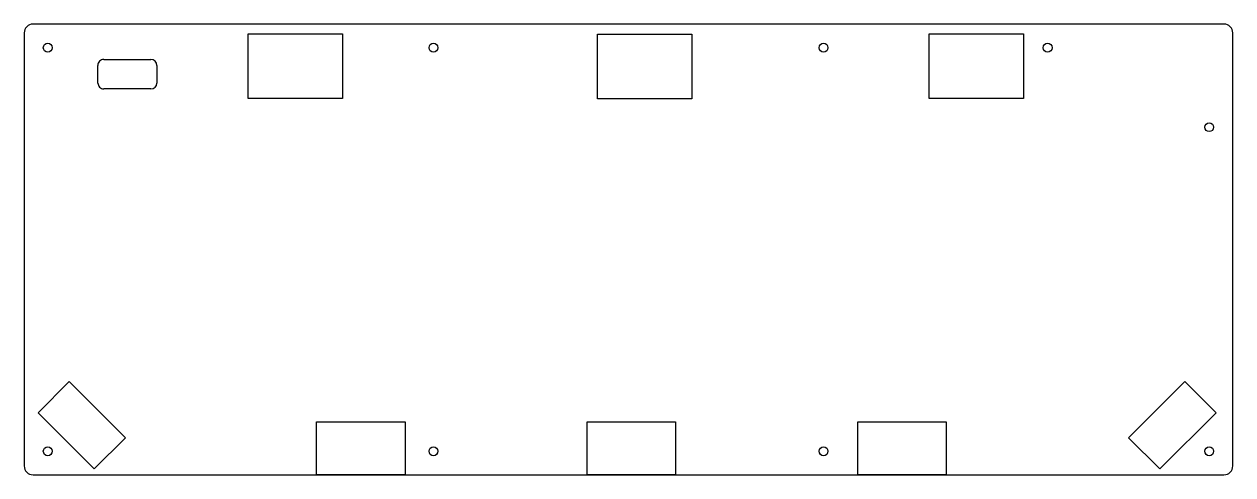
# Model space of a CAD drawing. Header units: millimetres. Extents: x 6 to 416, y 6 to 159.
import ezdxf

# ---------------------------------------------------------------- set-up
doc = ezdxf.new("R2010")
doc.units = ezdxf.units.MM

msp = doc.modelspace()

# ---------------------------------------------------------------- linework, layer by layer
for p, q in [((31.46, 142.04), (31.46, 145.04)), ((33.46, 147.04), (49.46, 147.04)), ((51.46, 145.04), (51.46, 139.04)), ((31.47, 139.05), (31.48, 142.04)), ((49.46, 137.04), (33.47, 137.04))]:
    msp.add_line(p, q)
msp.add_lwpolyline([(9.46, 6.04), (413.46, 6.04, 0.414214), (416.46, 9.04), (416.46, 156.04, 0.414214), (413.46, 159.04), (9.46, 159.04, 0.414214), (6.46, 156.04), (6.46, 9.04, 0.414214)], format="xyb", close=True)
for points in [[(82.46, 155.8), (114.46, 155.8), (114.46, 133.8), (82.46, 133.8)], [(313.46, 155.8), (345.46, 155.8), (345.46, 133.8), (313.46, 133.8)], [(200.96, 155.66), (232.96, 155.66), (232.96, 133.66), (200.96, 133.66)], [(11.16, 27.13), (30.25, 8.04), (40.86, 18.64), (21.76, 37.74)], [(381.07, 18.64), (400.16, 37.74), (410.77, 27.13), (391.68, 8.04)], [(105.66, 24.04), (135.66, 24.04), (135.66, 6.04), (105.66, 6.04)], [(197.46, 24.04), (227.46, 24.04), (227.46, 6.04), (197.46, 6.04)], [(289.27, 24.04), (319.27, 24.04), (319.27, 6.04), (289.27, 6.04)]]:
    msp.add_lwpolyline(points, close=True)
for centre in [(14.46, 151.04), (145.29, 151.04), (277.63, 151.04), (353.63, 151.04), (408.46, 124.04), (14.46, 14.04), (145.29, 14.04), (277.63, 14.04), (408.46, 14.04)]:
    msp.add_circle(centre, 1.5)
for centre, start, end in [((33.46, 145.04), 90, 180.0162), ((49.46, 145.04), 0, 90), ((33.47, 139.04), 179.7389, 270), ((49.46, 139.04), 270, 0)]:
    msp.add_arc(centre, 2, start, end)

doc.saveas('drawing.dxf')
